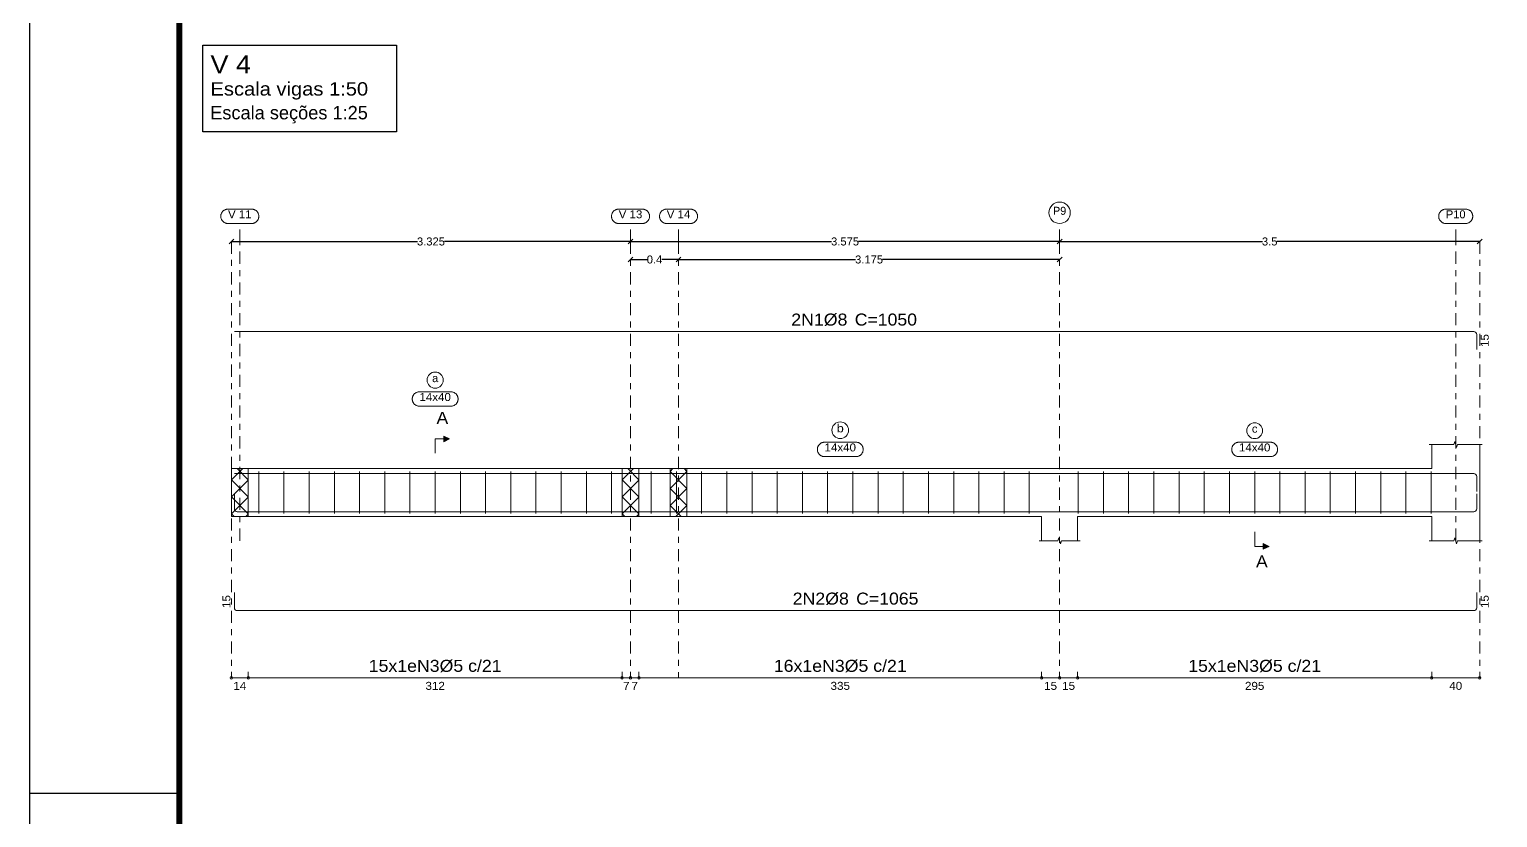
# Model space of a CAD drawing. Header units: centimetres. Extents: x 3194 to 3278, y -951 to -517.
# Drawn here: x 3194.32 to 3218.78, y -860.21 to -847.08 of the extents above; entities that cross this region are included whole.
import ezdxf
from ezdxf.enums import TextEntityAlignment as Align

# ---------------------------------------------------------------- set-up
doc = ezdxf.new("R2010")
doc.units = ezdxf.units.CM
doc.linetypes.add('CYPE_RAYAPUNTO', pattern=[0.4125, 0.2025, -0.105, 0, -0.105])
for name, color, linetype, lineweight in [('ARM_LONGITUDINAL_Ø8', 32, 'Continuous', 9), ('ARM_TRANSVERSAL_Ø5', 120, 'Continuous', 9), ('ELE_ARM_TRANS_TXT_EST', 7, 'Continuous', 9), ('ELE_CONT_NOS', 7, 'Continuous', 9), ('ELE_CONT_VIG_CONCRETO', 7, 'Continuous', 9), ('ELE_COT_COMPRIMENTO_PROJETADO', 8, 'Continuous', 0), ('ELE_COT_COT_ANCORAGENS', 8, 'Continuous', 0), ('ELE_COT_COT_EST', 8, 'Continuous', 0), ('ELE_COT_COT_LIN_APOIOS', 8, 'CYPE_RAYAPUNTO', 0), ('ELE_COT_TEXTOS_ESTRIBOS', 8, 'Continuous', 0), ('ELE_REF_COT_LIN_AUX_COTA', 8, 'CYPE_RAYAPUNTO', 9), ('ELE_REF_LINHAS_MARCAS_PLANTA', 8, 'Continuous', 9), ('ELE_REF_MARCAS_PLANTA', 8, 'Continuous', 9), ('ELE_REF_REF_ESCALA', 3, 'Continuous', 9), ('ELE_REF_REF_NOME', 8, 'Continuous', 9), ('ELE_REF_REF_REFERENCIA', 8, 'Continuous', 9), ('ELE_REF_TEXTO_REF_NOME', 8, 'Continuous', 9), ('ELE_REF_TEXTO_REF_REFERENCIA', 8, 'Continuous', 9), ('POR_ARM_LONG_ARM_TEXTOS', 7, 'Continuous', 9), ('POR_ARM_LONG_TXT_COMP', 7, 'Continuous', 9)]:
    doc.layers.add(name, color=color, linetype=linetype, lineweight=lineweight)
doc.layers.add('ARQ-FOLHA', color=7, linetype='Continuous')
doc.layers.add('COTA CYPE', color=31, linetype='Continuous')
doc.styles.add('CYPETXT', font='arial.ttf', dxfattribs={"height": 0.2})
doc.styles.add('CYPETXT_0.2', font='arial.ttf', dxfattribs={"height": 0.133333})
doc.dimstyles.new('cype_oblique', dxfattribs={"dimtxt": 0.18, "dimasz": 0.18, "dimexe": 0.05, "dimexo": 0.05, "dimgap": 0, "dimtad": 0, "dimdec": 4, "dimzin": 0, "dimdsep": 46, "dimtxsty": 'CYPETXT_0.2', "dimblk": 'OBLIQUE', "dimtsz": 0.04, "dimcen": 0.09, "dimadec": 0, "dimazin": 0, "dimtfac": 1, "dimtdec": 4, "dimtofl": 0, "dimtmove": 2, "dimatfit": 3, "dimfxl": 1, "dimtolj": 1, "dimtzin": 0, "dimarcsym": 0})

# ---------------------------------------------------------------- blocks, each defined once
blk = doc.blocks.new('*D1609')
at = {"layer": 'Defpoints', "color": 0, "transparency": 16777216}
for p in [(3204.336, -850.917), (3204.336, -850.917), (3205.136, -850.917)]:
    blk.add_point(p, dxfattribs=at)
at = {"layer": 'ELE_COT_COMPRIMENTO_PROJETADO', "color": 0, "lineweight": -2, "transparency": 16777216}
for p, q in [((3204.296, -850.957), (3204.376, -850.877)), ((3205.096, -850.957), (3205.176, -850.877)), ((3204.336, -850.917), (3204.615, -850.917)), ((3205.136, -850.917), (3204.857, -850.917))]:
    blk.add_line(p, q, dxfattribs=at)
at = {"layer": 'ELE_COT_COMPRIMENTO_PROJETADO', "color": 0, "transparency": 16777216, "insert": (3204.736, -850.917), "char_height": 0.1333, "attachment_point": 5, "style": 'CYPETXT_0.2'}
blk.add_mtext('\\A1;0.4', dxfattribs=at)
blk = doc.blocks.new('_OBLIQUE')
at = {"color": 0, "linetype": 'ByBlock'}
blk.add_line((-0.5, -0.5), (0.5, 0.5), dxfattribs=at)
blk = doc.blocks.new('*D1610')
at = {"layer": 'Defpoints', "color": 0, "transparency": 16777216}
for p in [(3205.136, -850.917), (3205.136, -850.917), (3211.486, -850.917)]:
    blk.add_point(p, dxfattribs=at)
at = {"layer": 'ELE_COT_COMPRIMENTO_PROJETADO', "color": 0, "lineweight": -2, "transparency": 16777216}
for p, q in [((3205.096, -850.957), (3205.176, -850.877)), ((3211.446, -850.957), (3211.526, -850.877)), ((3205.136, -850.917), (3208.086, -850.917)), ((3211.486, -850.917), (3208.536, -850.917))]:
    blk.add_line(p, q, dxfattribs=at)
at = {"layer": 'ELE_COT_COMPRIMENTO_PROJETADO', "color": 0, "transparency": 16777216, "insert": (3208.311, -850.917), "char_height": 0.1333, "attachment_point": 5, "style": 'CYPETXT_0.2'}
blk.add_mtext('\\A1;3.175', dxfattribs=at)
blk = doc.blocks.new('*D1611')
at = {"layer": 'Defpoints', "color": 0, "transparency": 16777216}
for p in [(3197.686, -850.617), (3197.686, -850.617), (3204.336, -850.617)]:
    blk.add_point(p, dxfattribs=at)
at = {"layer": 'ELE_COT_COMPRIMENTO_PROJETADO', "color": 0, "lineweight": -2, "transparency": 16777216}
for p, q in [((3197.646, -850.657), (3197.726, -850.577)), ((3197.686, -850.617), (3200.786, -850.617)), ((3204.336, -850.617), (3201.236, -850.617)), ((3204.296, -850.657), (3204.376, -850.577))]:
    blk.add_line(p, q, dxfattribs=at)
at = {"layer": 'ELE_COT_COMPRIMENTO_PROJETADO', "color": 0, "transparency": 16777216, "insert": (3201.011, -850.617), "char_height": 0.1333, "attachment_point": 5, "style": 'CYPETXT_0.2'}
blk.add_mtext('\\A1;3.325', dxfattribs=at)
blk = doc.blocks.new('*D1612')
at = {"layer": 'Defpoints', "color": 0, "transparency": 16777216}
for p in [(3204.336, -850.617), (3204.336, -850.617), (3211.486, -850.617)]:
    blk.add_point(p, dxfattribs=at)
at = {"layer": 'ELE_COT_COMPRIMENTO_PROJETADO', "color": 0, "lineweight": -2, "transparency": 16777216}
for p, q in [((3204.296, -850.657), (3204.376, -850.577)), ((3204.336, -850.617), (3207.686, -850.617)), ((3211.486, -850.617), (3208.136, -850.617)), ((3211.446, -850.657), (3211.526, -850.577))]:
    blk.add_line(p, q, dxfattribs=at)
at = {"layer": 'ELE_COT_COMPRIMENTO_PROJETADO', "color": 0, "transparency": 16777216, "insert": (3207.911, -850.617), "char_height": 0.1333, "attachment_point": 5, "style": 'CYPETXT_0.2'}
blk.add_mtext('\\A1;3.575', dxfattribs=at)
blk = doc.blocks.new('*D1613')
at = {"layer": 'Defpoints', "color": 0, "transparency": 16777216}
for p in [(3211.486, -850.617), (3211.486, -850.617), (3218.486, -850.617)]:
    blk.add_point(p, dxfattribs=at)
at = {"layer": 'ELE_COT_COMPRIMENTO_PROJETADO', "color": 0, "lineweight": -2, "transparency": 16777216}
for p, q in [((3211.446, -850.657), (3211.526, -850.577)), ((3211.486, -850.617), (3214.864, -850.617)), ((3218.486, -850.617), (3215.108, -850.617)), ((3218.446, -850.657), (3218.526, -850.577))]:
    blk.add_line(p, q, dxfattribs=at)
at = {"layer": 'ELE_COT_COMPRIMENTO_PROJETADO', "color": 0, "transparency": 16777216, "insert": (3214.986, -850.617), "char_height": 0.1333, "attachment_point": 5, "style": 'CYPETXT_0.2'}
blk.add_mtext('\\A1;3.5', dxfattribs=at)
blk = doc.blocks.new('FOLHA A1')
at = {"layer": 'ARQ-FOLHA'}
for p, q in [((0, 0), (0, -594)), ((0, -297), (25, -297))]:
    blk.add_line(p, q, dxfattribs=at)
at = {"layer": 'ARQ-FOLHA', "const_width": 1}
blk.add_lwpolyline([(25, -10), (25, -584), (831, -584), (831, -10), (25, -10)], dxfattribs=at)

msp = doc.modelspace()

# ---------------------------------------------------------------- hatches: boundary and pattern name
at = {"layer": 'ELE_REF_LINHAS_MARCAS_PLANTA'}
for points in [[(3201.22507, -853.95334), (3201.22507, -853.85734), (3201.32107, -853.90534)], [(3214.88007, -855.64734), (3214.88007, -855.74334), (3214.97607, -855.69534)]]:
    msp.add_hatch(color=256, dxfattribs=at).paths.add_polyline_path(points)

# ---------------------------------------------------------------- linework, layer by layer
at = {"layer": 'ARM_LONGITUDINAL_Ø8'}
for points in [[(3218.43607, -852.41691), (3218.43607, -852.16491), (3218.43242, -852.14655), (3218.42201, -852.13097), (3218.40644, -852.12057), (3218.38807, -852.11691), (3197.73607, -852.11691)], [(3218.43607, -854.78234), (3218.43607, -854.53034), (3218.43242, -854.51197), (3218.42201, -854.4964), (3218.40644, -854.48599), (3218.38807, -854.48234), (3197.73607, -854.48234)], [(3218.43607, -854.81834), (3218.43607, -855.07034), (3218.43242, -855.08871), (3218.42201, -855.10428), (3218.40644, -855.11469), (3218.38807, -855.11834), (3197.78407, -855.11834), (3197.76571, -855.11469), (3197.75013, -855.10428), (3197.73973, -855.08871), (3197.73607, -855.07034), (3197.73607, -854.81834)], [(3218.43607, -856.46534), (3218.43607, -856.71734), (3218.43242, -856.73571), (3218.42201, -856.75128), (3218.40644, -856.76169), (3218.38807, -856.76534), (3197.78407, -856.76534), (3197.76571, -856.76169), (3197.75013, -856.75128), (3197.73973, -856.73571), (3197.73607, -856.71734), (3197.73607, -856.46534)]]:
    msp.add_lwpolyline(points, dxfattribs=at)
at = {"layer": 'ARM_TRANSVERSAL_Ø5'}
for p, q in [((3198.14107, -854.45034), (3198.14107, -855.15034)), ((3198.56107, -854.45034), (3198.56107, -855.15034)), ((3198.98107, -854.45034), (3198.98107, -855.15034)), ((3199.40107, -854.45034), (3199.40107, -855.15034)), ((3199.82107, -854.45034), (3199.82107, -855.15034)), ((3200.24107, -854.45034), (3200.24107, -855.15034)), ((3200.66107, -854.45034), (3200.66107, -855.15034)), ((3201.08107, -854.45034), (3201.08107, -855.15034)), ((3201.50107, -854.45034), (3201.50107, -855.15034)), ((3201.92107, -854.45034), (3201.92107, -855.15034)), ((3202.34107, -854.45034), (3202.34107, -855.15034)), ((3202.76107, -854.45034), (3202.76107, -855.15034)), ((3203.18107, -854.45034), (3203.18107, -855.15034)), ((3203.60107, -854.45034), (3203.60107, -855.15034)), ((3204.02107, -854.45034), (3204.02107, -855.15034)), ((3204.68107, -854.45034), (3204.68107, -855.15034)), ((3205.10107, -854.45034), (3205.10107, -855.15034)), ((3205.52107, -854.45034), (3205.52107, -855.15034)), ((3205.94107, -854.45034), (3205.94107, -855.15034)), ((3206.36107, -854.45034), (3206.36107, -855.15034)), ((3206.78107, -854.45034), (3206.78107, -855.15034)), ((3207.20107, -854.45034), (3207.20107, -855.15034)), ((3207.62107, -854.45034), (3207.62107, -855.15034)), ((3208.04107, -854.45034), (3208.04107, -855.15034)), ((3208.46107, -854.45034), (3208.46107, -855.15034)), ((3208.88107, -854.45034), (3208.88107, -855.15034)), ((3209.30107, -854.45034), (3209.30107, -855.15034)), ((3209.72107, -854.45034), (3209.72107, -855.15034)), ((3210.14107, -854.45034), (3210.14107, -855.15034)), ((3210.56107, -854.45034), (3210.56107, -855.15034)), ((3210.98107, -854.45034), (3210.98107, -855.15034)), ((3211.79607, -854.45034), (3211.79607, -855.15034)), ((3212.21607, -854.45034), (3212.21607, -855.15034)), ((3212.63607, -854.45034), (3212.63607, -855.15034)), ((3213.05607, -854.45034), (3213.05607, -855.15034)), ((3213.47607, -854.45034), (3213.47607, -855.15034)), ((3213.89607, -854.45034), (3213.89607, -855.15034)), ((3214.31607, -854.45034), (3214.31607, -855.15034)), ((3214.73607, -854.45034), (3214.73607, -855.15034)), ((3215.15607, -854.45034), (3215.15607, -855.15034)), ((3215.57607, -854.45034), (3215.57607, -855.15034)), ((3215.99607, -854.45034), (3215.99607, -855.15034)), ((3216.41607, -854.45034), (3216.41607, -855.15034)), ((3216.83607, -854.45034), (3216.83607, -855.15034)), ((3217.25607, -854.45034), (3217.25607, -855.15034)), ((3217.67607, -854.45034), (3217.67607, -855.15034))]:
    msp.add_line(p, q, dxfattribs=at)
at = {"layer": 'COTA CYPE'}
msp.add_lwpolyline([(3197.21244, -847.34732), (3200.43885, -847.34732), (3200.43885, -848.79079), (3197.21244, -848.79079)], close=True, dxfattribs=at)
at = {"layer": 'ELE_CONT_NOS'}
for p, q in [((3217.68607, -854.40034), (3217.68607, -854.00034)), ((3218.48607, -854.40034), (3218.48607, -854.00034)), ((3197.68607, -854.40034), (3197.68607, -855.20034)), ((3204.19608, -854.40034), (3204.19608, -854.40034)), ((3204.47608, -854.40034), (3204.47608, -854.40034)), ((3204.19608, -855.20034), (3204.19608, -855.20034)), ((3204.47608, -855.20034), (3204.47608, -855.20034)), ((3211.18607, -855.20034), (3211.18607, -855.60034)), ((3211.78607, -855.20034), (3211.78607, -855.60034)), ((3217.68607, -855.20034), (3217.68607, -855.60034)), ((3218.48607, -855.20034), (3218.48607, -855.60034))]:
    msp.add_line(p, q, dxfattribs=at)
at = {"layer": 'ELE_CONT_NOS', "lineweight": 0}
for p, q in [((3197.68607, -854.58958), (3197.87531, -854.40034)), ((3197.96607, -854.58673), (3197.77968, -854.40034)), ((3204.19608, -854.58958), (3204.38531, -854.40034)), ((3204.47608, -854.58673), (3204.28968, -854.40034)), ((3204.99607, -854.44673), (3205.04247, -854.40034)), ((3204.99607, -854.72958), (3205.27607, -854.44958)), ((3205.27607, -854.72958), (3204.99607, -854.44958)), ((3205.27607, -854.44673), (3205.22968, -854.40034)), ((3197.96607, -854.86958), (3197.68607, -854.58958)), ((3197.68607, -854.87242), (3197.96607, -854.59242)), ((3204.47608, -854.86958), (3204.19608, -854.58958)), ((3204.19608, -854.87242), (3204.47608, -854.59242)), ((3204.99607, -855.01242), (3205.27607, -854.73242)), ((3205.27607, -855.01242), (3204.99607, -854.73242)), ((3197.96607, -855.15242), (3197.68607, -854.87242)), ((3197.68607, -855.15526), (3197.96607, -854.87526)), ((3204.47608, -855.15242), (3204.19608, -854.87242)), ((3204.19608, -855.15526), (3204.47608, -854.87526)), ((3205.18115, -855.20034), (3204.99607, -855.01526)), ((3205.09099, -855.20034), (3205.27607, -855.01526)), ((3197.73115, -855.20034), (3197.68607, -855.15526)), ((3197.92384, -855.20034), (3197.96607, -855.1581)), ((3204.24116, -855.20034), (3204.19608, -855.15526)), ((3204.43384, -855.20034), (3204.47608, -855.1581))]:
    msp.add_line(p, q, dxfattribs=at)
at = {"layer": 'ELE_CONT_NOS'}
for points in [[(3217.64607, -854.00034), (3218.05607, -854.00034), (3218.07107, -853.95034), (3218.10107, -854.05034), (3218.11607, -854.00034), (3218.52607, -854.00034)], [(3197.68607, -854.40034), (3197.96607, -854.40034)], [(3204.19608, -854.40034), (3204.47608, -854.40034)], [(3211.18607, -854.40034), (3211.78607, -854.40034)], [(3218.48607, -854.40034), (3218.48607, -855.20034)], [(3197.68607, -855.20034), (3197.96607, -855.20034)], [(3204.19608, -855.20034), (3204.47608, -855.20034)], [(3211.14607, -855.60034), (3211.45607, -855.60034), (3211.47107, -855.55034), (3211.50107, -855.65034), (3211.51607, -855.60034), (3211.82607, -855.60034)], [(3217.64607, -855.60034), (3218.05607, -855.60034), (3218.07107, -855.55034), (3218.10107, -855.65034), (3218.11607, -855.60034), (3218.52607, -855.60034)]]:
    msp.add_lwpolyline(points, dxfattribs=at)
at = {"layer": 'ELE_CONT_NOS', "lineweight": 0}
for points in [[(3197.68607, -854.40034), (3197.68607, -855.20034), (3197.96607, -855.20034), (3197.96607, -854.40034), (3197.68607, -854.40034)], [(3204.19608, -854.40034), (3204.19608, -855.20034), (3204.47608, -855.20034), (3204.47608, -854.40034), (3204.19608, -854.40034)], [(3204.99607, -854.40034), (3204.99607, -855.20034), (3205.27607, -855.20034), (3205.27607, -854.40034), (3204.99607, -854.40034)]]:
    msp.add_lwpolyline(points, close=True, dxfattribs=at)
at = {"layer": 'ELE_CONT_VIG_CONCRETO'}
for p, q in [((3197.96607, -854.40034), (3204.19608, -854.40034)), ((3204.47608, -854.40034), (3205.13607, -854.40034)), ((3205.13607, -854.40034), (3211.18607, -854.40034)), ((3211.78607, -854.40034), (3217.68607, -854.40034)), ((3197.96607, -855.20034), (3204.19608, -855.20034)), ((3204.47608, -855.20034), (3205.13607, -855.20034)), ((3205.13607, -855.20034), (3211.18607, -855.20034)), ((3211.78607, -855.20034), (3217.68607, -855.20034))]:
    msp.add_line(p, q, dxfattribs=at)
at = {"layer": 'ELE_COT_COT_EST'}
for p, q in [((3197.68607, -857.88534), (3197.68607, -857.78534)), ((3197.96607, -857.88534), (3197.96607, -857.78534)), ((3204.19608, -857.88534), (3204.19608, -857.78534)), ((3204.33608, -857.88534), (3204.33608, -857.78534)), ((3204.47608, -857.88534), (3204.47608, -857.78534)), ((3211.18607, -857.88534), (3211.18607, -857.78534)), ((3211.48607, -857.88534), (3211.48607, -857.78534)), ((3211.78607, -857.88534), (3211.78607, -857.78534)), ((3217.68607, -857.88534), (3217.68607, -857.78534))]:
    msp.add_line(p, q, dxfattribs=at)
for points in [[(3197.68607, -857.88534), (3197.96607, -857.88534), (3197.96607, -857.78534)], [(3197.96607, -857.88534), (3204.19608, -857.88534), (3204.19608, -857.78534)], [(3204.19608, -857.88534), (3204.33608, -857.88534), (3204.33608, -857.78534)], [(3204.33608, -857.88534), (3204.47608, -857.88534), (3204.47608, -857.78534)], [(3204.47608, -857.88534), (3211.18607, -857.88534), (3211.18607, -857.78534)], [(3211.18607, -857.88534), (3211.48607, -857.88534), (3211.48607, -857.78534)], [(3211.48607, -857.88534), (3211.78607, -857.88534), (3211.78607, -857.78534)], [(3211.78607, -857.88534), (3217.68607, -857.88534), (3217.68607, -857.78534)], [(3217.68607, -857.88534), (3218.48607, -857.88534), (3218.48607, -857.78534)]]:
    msp.add_lwpolyline(points, dxfattribs=at)
for centre in [(3197.68607, -857.88534), (3197.96607, -857.88534), (3197.96607, -857.88534), (3204.19608, -857.88534), (3204.19608, -857.88534), (3204.33608, -857.88534), (3204.33608, -857.88534), (3204.47608, -857.88534), (3204.47608, -857.88534), (3211.18607, -857.88534), (3211.18607, -857.88534), (3211.48607, -857.88534), (3211.48607, -857.88534), (3211.78607, -857.88534), (3211.78607, -857.88534), (3217.68607, -857.88534), (3217.68607, -857.88534), (3218.48607, -857.88534)]:
    msp.add_circle(centre, 0.02, dxfattribs=at)
at = {"layer": 'ELE_COT_COT_LIN_APOIOS'}
for p, q in [((3197.68607, -850.61691), (3197.68607, -857.88534)), ((3204.33608, -850.61691), (3204.33608, -857.88534)), ((3204.33608, -850.61691), (3204.33608, -857.88534)), ((3205.13607, -850.61691), (3205.13607, -857.88534)), ((3211.48607, -850.61691), (3211.48607, -857.88534)), ((3211.48607, -850.61691), (3211.48607, -857.88534)), ((3218.48607, -850.61691), (3218.48607, -857.88534))]:
    msp.add_line(p, q, dxfattribs=at)
at = {"layer": 'ELE_REF_COT_LIN_AUX_COTA'}
for p, q in [((3197.82607, -850.61691), (3197.82607, -850.31691)), ((3204.33608, -850.61691), (3204.33608, -850.31691)), ((3205.13607, -850.61691), (3205.13607, -850.31691)), ((3211.48607, -850.61691), (3211.48607, -850.31691)), ((3218.08607, -850.61691), (3218.08607, -850.31691)), ((3197.82607, -855.60034), (3197.82607, -850.61691)), ((3218.08607, -855.60034), (3218.08607, -850.61691))]:
    msp.add_line(p, q, dxfattribs=at)
at = {"layer": 'ELE_REF_LINHAS_MARCAS_PLANTA'}
for p, q in [((3201.08107, -853.90534), (3201.08107, -854.14534)), ((3201.08107, -853.90534), (3201.22507, -853.90534)), ((3214.73607, -855.69534), (3214.73607, -855.45534)), ((3214.73607, -855.69534), (3214.88007, -855.69534))]:
    msp.add_line(p, q, dxfattribs=at)
for points in [[(3201.22507, -853.95334), (3201.22507, -853.85734), (3201.32107, -853.90534)], [(3214.88007, -855.64734), (3214.88007, -855.74334), (3214.97607, -855.69534)]]:
    msp.add_lwpolyline(points, close=True, dxfattribs=at)
at = {"layer": 'ELE_REF_REF_NOME'}
for points in [[(3201.34307, -853.12034), (3201.35109, -853.12061), (3201.35907, -853.12141), (3201.36698, -853.12274), (3201.37478, -853.1246), (3201.38244, -853.12698), (3201.38992, -853.12986), (3201.3972, -853.13324), (3201.40423, -853.13709), (3201.41099, -853.14141), (3201.41744, -853.14616), (3201.42357, -853.15134), (3201.42933, -853.15692), (3201.43471, -853.16286), (3201.43968, -853.16916), (3201.44422, -853.17577), (3201.44831, -853.18267), (3201.45193, -853.18983), (3201.45506, -853.19721), (3201.45769, -853.20479), (3201.45981, -853.21252), (3201.4614, -853.22038), (3201.46247, -853.22833), (3201.46301, -853.23633), (3201.46301, -853.24435), (3201.46247, -853.25235), (3201.4614, -853.2603), (3201.45981, -853.26816), (3201.45769, -853.27589), (3201.45506, -853.28347), (3201.45193, -853.29085), (3201.44831, -853.29801), (3201.44422, -853.30491), (3201.43968, -853.31152), (3201.43471, -853.31781), (3201.42933, -853.32376), (3201.42357, -853.32934), (3201.41744, -853.33452), (3201.41099, -853.33927), (3201.40423, -853.34359), (3201.3972, -853.34744), (3201.38992, -853.35082), (3201.38244, -853.3537), (3201.37478, -853.35608), (3201.36698, -853.35793), (3201.35907, -853.35927), (3201.35109, -853.36007), (3201.34307, -853.36034), (3200.81907, -853.36034), (3200.81106, -853.36007), (3200.80308, -853.35927), (3200.79517, -853.35793), (3200.78737, -853.35608), (3200.77971, -853.3537), (3200.77223, -853.35082), (3200.76495, -853.34744), (3200.75792, -853.34359), (3200.75116, -853.33927), (3200.7447, -853.33452), (3200.73858, -853.32934), (3200.73282, -853.32376), (3200.72744, -853.31781), (3200.72247, -853.31152), (3200.71793, -853.30491), (3200.71384, -853.29801), (3200.71022, -853.29085), (3200.70709, -853.28347), (3200.70446, -853.27589), (3200.70234, -853.26816), (3200.70075, -853.2603), (3200.69968, -853.25235), (3200.69914, -853.24435), (3200.69914, -853.23633), (3200.69968, -853.22833), (3200.70075, -853.22038), (3200.70234, -853.21252), (3200.70446, -853.20479), (3200.70709, -853.19721), (3200.71022, -853.18983), (3200.71384, -853.18267), (3200.71793, -853.17577), (3200.72247, -853.16916), (3200.72744, -853.16286), (3200.73282, -853.15692), (3200.73858, -853.15134), (3200.7447, -853.14616), (3200.75116, -853.14141), (3200.75792, -853.13709), (3200.76495, -853.13324), (3200.77223, -853.12986), (3200.77971, -853.12698), (3200.78737, -853.1246), (3200.79517, -853.12274), (3200.80308, -853.12141), (3200.81106, -853.12061), (3200.81907, -853.12034), (3201.34307, -853.12034)], [(3208.09307, -853.96034), (3208.10109, -853.96061), (3208.10907, -853.96141), (3208.11698, -853.96274), (3208.12478, -853.9646), (3208.13244, -853.96698), (3208.13992, -853.96986), (3208.1472, -853.97324), (3208.15423, -853.97709), (3208.16099, -853.98141), (3208.16744, -853.98616), (3208.17357, -853.99134), (3208.17933, -853.99692), (3208.18471, -854.00286), (3208.18968, -854.00916), (3208.19422, -854.01577), (3208.19831, -854.02267), (3208.20193, -854.02983), (3208.20506, -854.03721), (3208.20769, -854.04479), (3208.20981, -854.05252), (3208.2114, -854.06038), (3208.21247, -854.06833), (3208.21301, -854.07633), (3208.21301, -854.08435), (3208.21247, -854.09235), (3208.2114, -854.1003), (3208.20981, -854.10816), (3208.20769, -854.11589), (3208.20506, -854.12347), (3208.20193, -854.13085), (3208.19831, -854.13801), (3208.19422, -854.14491), (3208.18968, -854.15152), (3208.18471, -854.15781), (3208.17933, -854.16376), (3208.17357, -854.16934), (3208.16744, -854.17452), (3208.16099, -854.17927), (3208.15423, -854.18359), (3208.1472, -854.18744), (3208.13992, -854.19082), (3208.13244, -854.1937), (3208.12478, -854.19608), (3208.11698, -854.19793), (3208.10907, -854.19927), (3208.10109, -854.20007), (3208.09307, -854.20034), (3207.56907, -854.20034), (3207.56106, -854.20007), (3207.55308, -854.19927), (3207.54517, -854.19793), (3207.53737, -854.19608), (3207.52971, -854.1937), (3207.52223, -854.19082), (3207.51495, -854.18744), (3207.50792, -854.18359), (3207.50116, -854.17927), (3207.4947, -854.17452), (3207.48858, -854.16934), (3207.48282, -854.16376), (3207.47744, -854.15781), (3207.47247, -854.15152), (3207.46793, -854.14491), (3207.46384, -854.13801), (3207.46022, -854.13085), (3207.45709, -854.12347), (3207.45446, -854.11589), (3207.45234, -854.10816), (3207.45075, -854.1003), (3207.44968, -854.09235), (3207.44914, -854.08435), (3207.44914, -854.07633), (3207.44968, -854.06833), (3207.45075, -854.06038), (3207.45234, -854.05252), (3207.45446, -854.04479), (3207.45709, -854.03721), (3207.46022, -854.02983), (3207.46384, -854.02267), (3207.46793, -854.01577), (3207.47247, -854.00916), (3207.47744, -854.00286), (3207.48282, -853.99692), (3207.48858, -853.99134), (3207.4947, -853.98616), (3207.50116, -853.98141), (3207.50792, -853.97709), (3207.51495, -853.97324), (3207.52223, -853.96986), (3207.52971, -853.96698), (3207.53737, -853.9646), (3207.54517, -853.96274), (3207.55308, -853.96141), (3207.56106, -853.96061), (3207.56907, -853.96034), (3208.09307, -853.96034)], [(3214.99807, -853.96034), (3215.00609, -853.96061), (3215.01407, -853.96141), (3215.02198, -853.96274), (3215.02978, -853.9646), (3215.03744, -853.96698), (3215.04492, -853.96986), (3215.0522, -853.97324), (3215.05923, -853.97709), (3215.06599, -853.98141), (3215.07244, -853.98616), (3215.07857, -853.99134), (3215.08433, -853.99692), (3215.08971, -854.00286), (3215.09468, -854.00916), (3215.09922, -854.01577), (3215.10331, -854.02267), (3215.10692, -854.02983), (3215.11006, -854.03721), (3215.11269, -854.04479), (3215.1148, -854.05252), (3215.1164, -854.06038), (3215.11747, -854.06833), (3215.11801, -854.07633), (3215.11801, -854.08435), (3215.11747, -854.09235), (3215.1164, -854.1003), (3215.1148, -854.10816), (3215.11269, -854.11589), (3215.11006, -854.12347), (3215.10692, -854.13085), (3215.10331, -854.13801), (3215.09922, -854.14491), (3215.09468, -854.15152), (3215.08971, -854.15781), (3215.08433, -854.16376), (3215.07857, -854.16934), (3215.07244, -854.17452), (3215.06599, -854.17927), (3215.05923, -854.18359), (3215.0522, -854.18744), (3215.04492, -854.19082), (3215.03744, -854.1937), (3215.02978, -854.19608), (3215.02198, -854.19793), (3215.01407, -854.19927), (3215.00609, -854.20007), (3214.99807, -854.20034), (3214.47407, -854.20034), (3214.46606, -854.20007), (3214.45808, -854.19927), (3214.45017, -854.19793), (3214.44237, -854.19608), (3214.43471, -854.1937), (3214.42723, -854.19082), (3214.41995, -854.18744), (3214.41292, -854.18359), (3214.40616, -854.17927), (3214.3997, -854.17452), (3214.39358, -854.16934), (3214.38781, -854.16376), (3214.38244, -854.15781), (3214.37747, -854.15152), (3214.37293, -854.14491), (3214.36884, -854.13801), (3214.36522, -854.13085), (3214.36209, -854.12347), (3214.35946, -854.11589), (3214.35734, -854.10816), (3214.35575, -854.1003), (3214.35468, -854.09235), (3214.35414, -854.08435), (3214.35414, -854.07633), (3214.35468, -854.06833), (3214.35575, -854.06038), (3214.35734, -854.05252), (3214.35946, -854.04479), (3214.36209, -854.03721), (3214.36522, -854.02983), (3214.36884, -854.02267), (3214.37293, -854.01577), (3214.37747, -854.00916), (3214.38244, -854.00286), (3214.38781, -853.99692), (3214.39358, -853.99134), (3214.3997, -853.98616), (3214.40616, -853.98141), (3214.41292, -853.97709), (3214.41995, -853.97324), (3214.42723, -853.96986), (3214.43471, -853.96698), (3214.44237, -853.9646), (3214.45017, -853.96274), (3214.45808, -853.96141), (3214.46606, -853.96061), (3214.47407, -853.96034), (3214.99807, -853.96034)]]:
    msp.add_lwpolyline(points, close=True, dxfattribs=at)
for centre, radius in [((3201.08107, -852.92563), 0.13471), ((3207.83107, -853.76101), 0.13933), ((3214.73607, -853.76825), 0.13209)]:
    msp.add_circle(centre, radius, dxfattribs=at)
at = {"layer": 'ELE_REF_REF_REFERENCIA'}
for points in [[(3198.02307, -850.07691), (3198.03109, -850.07718), (3198.03907, -850.07799), (3198.04698, -850.07932), (3198.05478, -850.08118), (3198.06244, -850.08355), (3198.06992, -850.08644), (3198.0772, -850.08981), (3198.08423, -850.09367), (3198.09099, -850.09798), (3198.09744, -850.10274), (3198.10357, -850.10792), (3198.10933, -850.11349), (3198.11471, -850.11944), (3198.11968, -850.12573), (3198.12422, -850.13234), (3198.12831, -850.13924), (3198.13192, -850.1464), (3198.13506, -850.15379), (3198.13769, -850.16136), (3198.1398, -850.1691), (3198.1414, -850.17696), (3198.14247, -850.1849), (3198.14301, -850.1929), (3198.14301, -850.20092), (3198.14247, -850.20893), (3198.1414, -850.21687), (3198.1398, -850.22473), (3198.13769, -850.23247), (3198.13506, -850.24004), (3198.13192, -850.24743), (3198.12831, -850.25458), (3198.12422, -850.26148), (3198.11968, -850.2681), (3198.11471, -850.27439), (3198.10933, -850.28034), (3198.10357, -850.28591), (3198.09744, -850.29109), (3198.09099, -850.29585), (3198.08423, -850.30016), (3198.0772, -850.30402), (3198.06992, -850.30739), (3198.06244, -850.31027), (3198.05478, -850.31265), (3198.04698, -850.31451), (3198.03907, -850.31584), (3198.03109, -850.31665), (3198.02307, -850.31691), (3197.62907, -850.31691), (3197.62106, -850.31665), (3197.61308, -850.31584), (3197.60517, -850.31451), (3197.59737, -850.31265), (3197.58971, -850.31027), (3197.58223, -850.30739), (3197.57495, -850.30402), (3197.56792, -850.30016), (3197.56116, -850.29585), (3197.5547, -850.29109), (3197.54858, -850.28591), (3197.54281, -850.28034), (3197.53744, -850.27439), (3197.53247, -850.2681), (3197.52793, -850.26148), (3197.52384, -850.25458), (3197.52022, -850.24743), (3197.51709, -850.24004), (3197.51446, -850.23247), (3197.51234, -850.22473), (3197.51075, -850.21687), (3197.50968, -850.20893), (3197.50914, -850.20092), (3197.50914, -850.1929), (3197.50968, -850.1849), (3197.51075, -850.17696), (3197.51234, -850.1691), (3197.51446, -850.16136), (3197.51709, -850.15379), (3197.52022, -850.1464), (3197.52384, -850.13924), (3197.52793, -850.13234), (3197.53247, -850.12573), (3197.53744, -850.11944), (3197.54281, -850.11349), (3197.54858, -850.10792), (3197.5547, -850.10274), (3197.56116, -850.09798), (3197.56792, -850.09367), (3197.57495, -850.08981), (3197.58223, -850.08644), (3197.58971, -850.08355), (3197.59737, -850.08118), (3197.60517, -850.07932), (3197.61308, -850.07799), (3197.62106, -850.07718), (3197.62907, -850.07691), (3198.02307, -850.07691)], [(3204.53308, -850.07691), (3204.54109, -850.07718), (3204.54907, -850.07799), (3204.55698, -850.07932), (3204.56478, -850.08118), (3204.57244, -850.08355), (3204.57992, -850.08644), (3204.5872, -850.08981), (3204.59423, -850.09367), (3204.60099, -850.09798), (3204.60745, -850.10274), (3204.61357, -850.10792), (3204.61933, -850.11349), (3204.62471, -850.11944), (3204.62968, -850.12573), (3204.63422, -850.13234), (3204.63831, -850.13924), (3204.64193, -850.1464), (3204.64506, -850.15379), (3204.64769, -850.16136), (3204.64981, -850.1691), (3204.6514, -850.17696), (3204.65247, -850.1849), (3204.65301, -850.1929), (3204.65301, -850.20092), (3204.65247, -850.20893), (3204.6514, -850.21687), (3204.64981, -850.22473), (3204.64769, -850.23247), (3204.64506, -850.24004), (3204.64193, -850.24743), (3204.63831, -850.25458), (3204.63422, -850.26148), (3204.62968, -850.2681), (3204.62471, -850.27439), (3204.61933, -850.28034), (3204.61357, -850.28591), (3204.60745, -850.29109), (3204.60099, -850.29585), (3204.59423, -850.30016), (3204.5872, -850.30402), (3204.57992, -850.30739), (3204.57244, -850.31027), (3204.56478, -850.31265), (3204.55698, -850.31451), (3204.54907, -850.31584), (3204.54109, -850.31665), (3204.53308, -850.31691), (3204.13908, -850.31691), (3204.13106, -850.31665), (3204.12308, -850.31584), (3204.11517, -850.31451), (3204.10737, -850.31265), (3204.09971, -850.31027), (3204.09223, -850.30739), (3204.08495, -850.30402), (3204.07792, -850.30016), (3204.07116, -850.29585), (3204.06471, -850.29109), (3204.05858, -850.28591), (3204.05282, -850.28034), (3204.04744, -850.27439), (3204.04247, -850.2681), (3204.03793, -850.26148), (3204.03384, -850.25458), (3204.03023, -850.24743), (3204.02709, -850.24004), (3204.02446, -850.23247), (3204.02234, -850.22473), (3204.02075, -850.21687), (3204.01968, -850.20893), (3204.01914, -850.20092), (3204.01914, -850.1929), (3204.01968, -850.1849), (3204.02075, -850.17696), (3204.02234, -850.1691), (3204.02446, -850.16136), (3204.02709, -850.15379), (3204.03023, -850.1464), (3204.03384, -850.13924), (3204.03793, -850.13234), (3204.04247, -850.12573), (3204.04744, -850.11944), (3204.05282, -850.11349), (3204.05858, -850.10792), (3204.06471, -850.10274), (3204.07116, -850.09798), (3204.07792, -850.09367), (3204.08495, -850.08981), (3204.09223, -850.08644), (3204.09971, -850.08355), (3204.10737, -850.08118), (3204.11517, -850.07932), (3204.12308, -850.07799), (3204.13106, -850.07718), (3204.13908, -850.07691), (3204.53308, -850.07691)], [(3205.33307, -850.07691), (3205.34109, -850.07718), (3205.34907, -850.07799), (3205.35698, -850.07932), (3205.36478, -850.08118), (3205.37244, -850.08355), (3205.37992, -850.08644), (3205.3872, -850.08981), (3205.39423, -850.09367), (3205.40099, -850.09798), (3205.40744, -850.10274), (3205.41357, -850.10792), (3205.41933, -850.11349), (3205.42471, -850.11944), (3205.42968, -850.12573), (3205.43422, -850.13234), (3205.43831, -850.13924), (3205.44192, -850.1464), (3205.44506, -850.15379), (3205.44769, -850.16136), (3205.4498, -850.1691), (3205.4514, -850.17696), (3205.45247, -850.1849), (3205.45301, -850.1929), (3205.45301, -850.20092), (3205.45247, -850.20893), (3205.4514, -850.21687), (3205.4498, -850.22473), (3205.44769, -850.23247), (3205.44506, -850.24004), (3205.44192, -850.24743), (3205.43831, -850.25458), (3205.43422, -850.26148), (3205.42968, -850.2681), (3205.42471, -850.27439), (3205.41933, -850.28034), (3205.41357, -850.28591), (3205.40744, -850.29109), (3205.40099, -850.29585), (3205.39423, -850.30016), (3205.3872, -850.30402), (3205.37992, -850.30739), (3205.37244, -850.31027), (3205.36478, -850.31265), (3205.35698, -850.31451), (3205.34907, -850.31584), (3205.34109, -850.31665), (3205.33307, -850.31691), (3204.93907, -850.31691), (3204.93106, -850.31665), (3204.92308, -850.31584), (3204.91517, -850.31451), (3204.90737, -850.31265), (3204.89971, -850.31027), (3204.89223, -850.30739), (3204.88495, -850.30402), (3204.87792, -850.30016), (3204.87116, -850.29585), (3204.8647, -850.29109), (3204.85858, -850.28591), (3204.85281, -850.28034), (3204.84744, -850.27439), (3204.84247, -850.2681), (3204.83793, -850.26148), (3204.83384, -850.25458), (3204.83022, -850.24743), (3204.82709, -850.24004), (3204.82446, -850.23247), (3204.82234, -850.22473), (3204.82075, -850.21687), (3204.81968, -850.20893), (3204.81914, -850.20092), (3204.81914, -850.1929), (3204.81968, -850.1849), (3204.82075, -850.17696), (3204.82234, -850.1691), (3204.82446, -850.16136), (3204.82709, -850.15379), (3204.83022, -850.1464), (3204.83384, -850.13924), (3204.83793, -850.13234), (3204.84247, -850.12573), (3204.84744, -850.11944), (3204.85281, -850.11349), (3204.85858, -850.10792), (3204.8647, -850.10274), (3204.87116, -850.09798), (3204.87792, -850.09367), (3204.88495, -850.08981), (3204.89223, -850.08644), (3204.89971, -850.08355), (3204.90737, -850.08118), (3204.91517, -850.07932), (3204.92308, -850.07799), (3204.93106, -850.07718), (3204.93907, -850.07691), (3205.33307, -850.07691)], [(3218.25007, -850.07691), (3218.25809, -850.07718), (3218.26607, -850.07799), (3218.27398, -850.07932), (3218.28178, -850.08118), (3218.28944, -850.08355), (3218.29692, -850.08644), (3218.3042, -850.08981), (3218.31123, -850.09367), (3218.31799, -850.09798), (3218.32444, -850.10274), (3218.33057, -850.10792), (3218.33633, -850.11349), (3218.34171, -850.11944), (3218.34668, -850.12573), (3218.35122, -850.13234), (3218.35531, -850.13924), (3218.35892, -850.1464), (3218.36206, -850.15379), (3218.36469, -850.16136), (3218.3668, -850.1691), (3218.3684, -850.17696), (3218.36947, -850.1849), (3218.37001, -850.1929), (3218.37001, -850.20092), (3218.36947, -850.20893), (3218.3684, -850.21687), (3218.3668, -850.22473), (3218.36469, -850.23247), (3218.36206, -850.24004), (3218.35892, -850.24743), (3218.35531, -850.25458), (3218.35122, -850.26148), (3218.34668, -850.2681), (3218.34171, -850.27439), (3218.33633, -850.28034), (3218.33057, -850.28591), (3218.32444, -850.29109), (3218.31799, -850.29585), (3218.31123, -850.30016), (3218.3042, -850.30402), (3218.29692, -850.30739), (3218.28944, -850.31027), (3218.28178, -850.31265), (3218.27398, -850.31451), (3218.26607, -850.31584), (3218.25809, -850.31665), (3218.25007, -850.31691), (3217.92207, -850.31691), (3217.91406, -850.31665), (3217.90608, -850.31584), (3217.89817, -850.31451), (3217.89037, -850.31265), (3217.88271, -850.31027), (3217.87523, -850.30739), (3217.86795, -850.30402), (3217.86092, -850.30016), (3217.85416, -850.29585), (3217.8477, -850.29109), (3217.84158, -850.28591), (3217.83581, -850.28034), (3217.83044, -850.27439), (3217.82547, -850.2681), (3217.82093, -850.26148), (3217.81684, -850.25458), (3217.81322, -850.24743), (3217.81009, -850.24004), (3217.80746, -850.23247), (3217.80534, -850.22473), (3217.80375, -850.21687), (3217.80268, -850.20893), (3217.80214, -850.20092), (3217.80214, -850.1929), (3217.80268, -850.1849), (3217.80375, -850.17696), (3217.80534, -850.1691), (3217.80746, -850.16136), (3217.81009, -850.15379), (3217.81322, -850.1464), (3217.81684, -850.13924), (3217.82093, -850.13234), (3217.82547, -850.12573), (3217.83044, -850.11944), (3217.83581, -850.11349), (3217.84158, -850.10792), (3217.8477, -850.10274), (3217.85416, -850.09798), (3217.86092, -850.09367), (3217.86795, -850.08981), (3217.87523, -850.08644), (3217.88271, -850.08355), (3217.89037, -850.08118), (3217.89817, -850.07932), (3217.90608, -850.07799), (3217.91406, -850.07718), (3217.92207, -850.07691), (3218.25007, -850.07691)]]:
    msp.add_lwpolyline(points, close=True, dxfattribs=at)
msp.add_circle((3211.48607, -850.13852), 0.17839, dxfattribs=at)

# ---------------------------------------------------------------- block references
at = {"layer": 'ARQ-FOLHA', "xscale": 0.1, "yscale": 0.1, "zscale": 0.1}
msp.add_blockref('FOLHA A1', (3194.3194, -830.10749), dxfattribs=at)

# ---------------------------------------------------------------- texts
at = {"layer": 'COTA CYPE', "style": 'CYPETXT', "width": 1.080185}
msp.add_text('V 4', height=0.297399, dxfattribs=at).set_placement((3197.33785, -847.81409), (3198.01146, -847.81409), align=Align.FIT)
at = {"layer": 'ELE_ARM_TRANS_TXT_EST', "style": 'CYPETXT', "width": 1.055863}
for s, p, p2 in [('15x1eN3%%c5 c/21', (3199.97407, -857.78534), (3202.18807, -857.78534)), ('16x1eN3%%c5 c/21', (3206.72407, -857.78534), (3208.93807, -857.78534)), ('15x1eN3%%c5 c/21', (3213.62907, -857.78534), (3215.84307, -857.78534))]:
    msp.add_text(s, height=0.2, dxfattribs=at).set_placement(p, p2, align=Align.FIT)
at = {"layer": 'ELE_COT_COT_ANCORAGENS', "style": 'CYPETXT', "width": 1.042546}
for p, p2 in [((3218.63607, -852.37491), (3218.63607, -852.15891)), ((3197.66941, -856.72334), (3197.66941, -856.50734)), ((3218.63607, -856.72334), (3218.63607, -856.50734))]:
    msp.add_text('15', height=0.133333, rotation=90, dxfattribs=at).set_placement(p, p2, align=Align.FIT)
at = {"layer": 'ELE_COT_TEXTOS_ESTRIBOS', "style": 'CYPETXT', "width": 1.042546}
for s, height, p, p2 in [('14', 0.133333, (3197.71807, -858.08534), (3197.93407, -858.08534)), ('312', 0.133333, (3200.91907, -858.08534), (3201.24307, -858.08534)), ('7', 0.13333, (3204.21208, -858.08534), (3204.32008, -858.08534)), ('7', 0.13333, (3204.35208, -858.08534), (3204.46008, -858.08534)), ('335', 0.133333, (3207.66907, -858.08534), (3207.99307, -858.08534)), ('15', 0.133333, (3211.22807, -858.08534), (3211.44407, -858.08534)), ('15', 0.133333, (3211.52807, -858.08534), (3211.74407, -858.08534)), ('295', 0.133333, (3214.57407, -858.08534), (3214.89807, -858.08534)), ('40', 0.133333, (3217.97807, -858.08534), (3218.19407, -858.08534))]:
    msp.add_text(s, height=height, dxfattribs=at).set_placement(p, p2, align=Align.FIT)
at = {"layer": 'ELE_REF_MARCAS_PLANTA', "style": 'CYPETXT', "width": 1.044083}
for p, p2 in [((3201.10357, -853.65534), (3201.29857, -853.65534)), ((3214.75857, -856.04534), (3214.95357, -856.04534))]:
    msp.add_text('A', height=0.2, dxfattribs=at).set_placement(p, p2, align=Align.FIT)
at = {"layer": 'ELE_REF_REF_ESCALA', "style": 'CYPETXT'}
for s, width, p, p2 in [('Escala vigas 1:50', 1.075389, (3197.33785, -848.18584), (3199.96426, -848.18584)), ('Escala seções 1:25', 0.971968, (3197.33298, -848.58195), (3199.95938, -848.58195))]:
    msp.add_text(s, height=0.2230494, dxfattribs=dict(at, width=width)).set_placement(p, p2, align=Align.FIT)
at = {"layer": 'ELE_REF_TEXTO_REF_NOME', "style": 'CYPETXT'}
for s, height, width, p, p2 in [('a', 0.13333, 0.984627, (3201.03007, -852.95897), (3201.13207, -852.95897)), ('14x40', 0.133333, 1.032505, (3200.81907, -853.27367), (3201.34307, -853.27367)), ('b', 0.13333, 1.139078, (3207.77207, -853.79434), (3207.89007, -853.79434)), ('c', 0.13333, 0.987832, (3214.69007, -853.80159), (3214.78207, -853.80159)), ('14x40', 0.133333, 1.032505, (3207.56907, -854.11367), (3208.09307, -854.11367)), ('14x40', 0.133333, 1.032505, (3214.47407, -854.11367), (3214.99807, -854.11367))]:
    msp.add_text(s, height=height, dxfattribs=dict(at, width=width)).set_placement(p, p2, align=Align.FIT)
at = {"layer": 'ELE_REF_TEXTO_REF_REFERENCIA', "style": 'CYPETXT'}
for s, width, p, p2 in [('V 11', 1.028253, (3197.62907, -850.23025), (3198.02307, -850.23025)), ('V 13', 1.028253, (3204.13908, -850.23025), (3204.53308, -850.23025)), ('V 14', 1.028253, (3204.93907, -850.23025), (3205.33307, -850.23025)), ('P9', 0.965629, (3211.37607, -850.17186), (3211.59607, -850.17186)), ('P10', 0.989671, (3217.92207, -850.23025), (3218.25007, -850.23025))]:
    msp.add_text(s, height=0.133333, dxfattribs=dict(at, width=width)).set_placement(p, p2, align=Align.FIT)
at = {"layer": 'POR_ARM_LONG_ARM_TEXTOS', "style": 'CYPETXT', "width": 1.057309}
for s, p, p2 in [('2N1%%c8', (3207.01457, -852.01691), (3207.95057, -852.01691)), ('2N2%%c8', (3207.03857, -856.66534), (3207.97457, -856.66534))]:
    msp.add_text(s, height=0.2, dxfattribs=at).set_placement(p, p2, align=Align.FIT)
at = {"layer": 'POR_ARM_LONG_TXT_COMP', "style": 'CYPETXT', "width": 1.051573}
for s, p, p2 in [(' C=1050', (3207.99057, -852.01691), (3209.10957, -852.01691)), (' C=1065', (3208.01457, -856.66534), (3209.13357, -856.66534))]:
    msp.add_text(s, height=0.2, dxfattribs=at).set_placement(p, p2, align=Align.FIT)

# ---------------------------------------------------------------- dimensions: what is measured, and where the dimension line sits
at = {"layer": 'ELE_COT_COMPRIMENTO_PROJETADO'}
for p1, p2, text, picture, middle in [((3204.33608, -850.61691), (3197.68607, -850.61691), '3.325', '*D1611', (3201.01107, -850.61691)), ((3211.48607, -850.61691), (3204.33608, -850.61691), '3.575', '*D1612', (3207.91107, -850.61691)), ((3218.48607, -850.61691), (3211.48607, -850.61691), '3.5', '*D1613', (3214.98607, -850.61691)), ((3205.13607, -850.91691), (3204.33608, -850.91691), '0.4', '*D1609', (3204.73607, -850.91691)), ((3211.48607, -850.91691), (3205.13607, -850.91691), '3.175', '*D1610', (3208.31107, -850.91691))]:
    dim = msp.add_aligned_dim(p1=p1, p2=p2, distance=0, text=text, dimstyle='cype_oblique', override={"dimexe": 0, "dimexo": 0}, dxfattribs=at)
    dim.commit()
    dim.dimension.update_dxf_attribs({"geometry": picture, "text_midpoint": middle})

doc.saveas('drawing.dxf')
